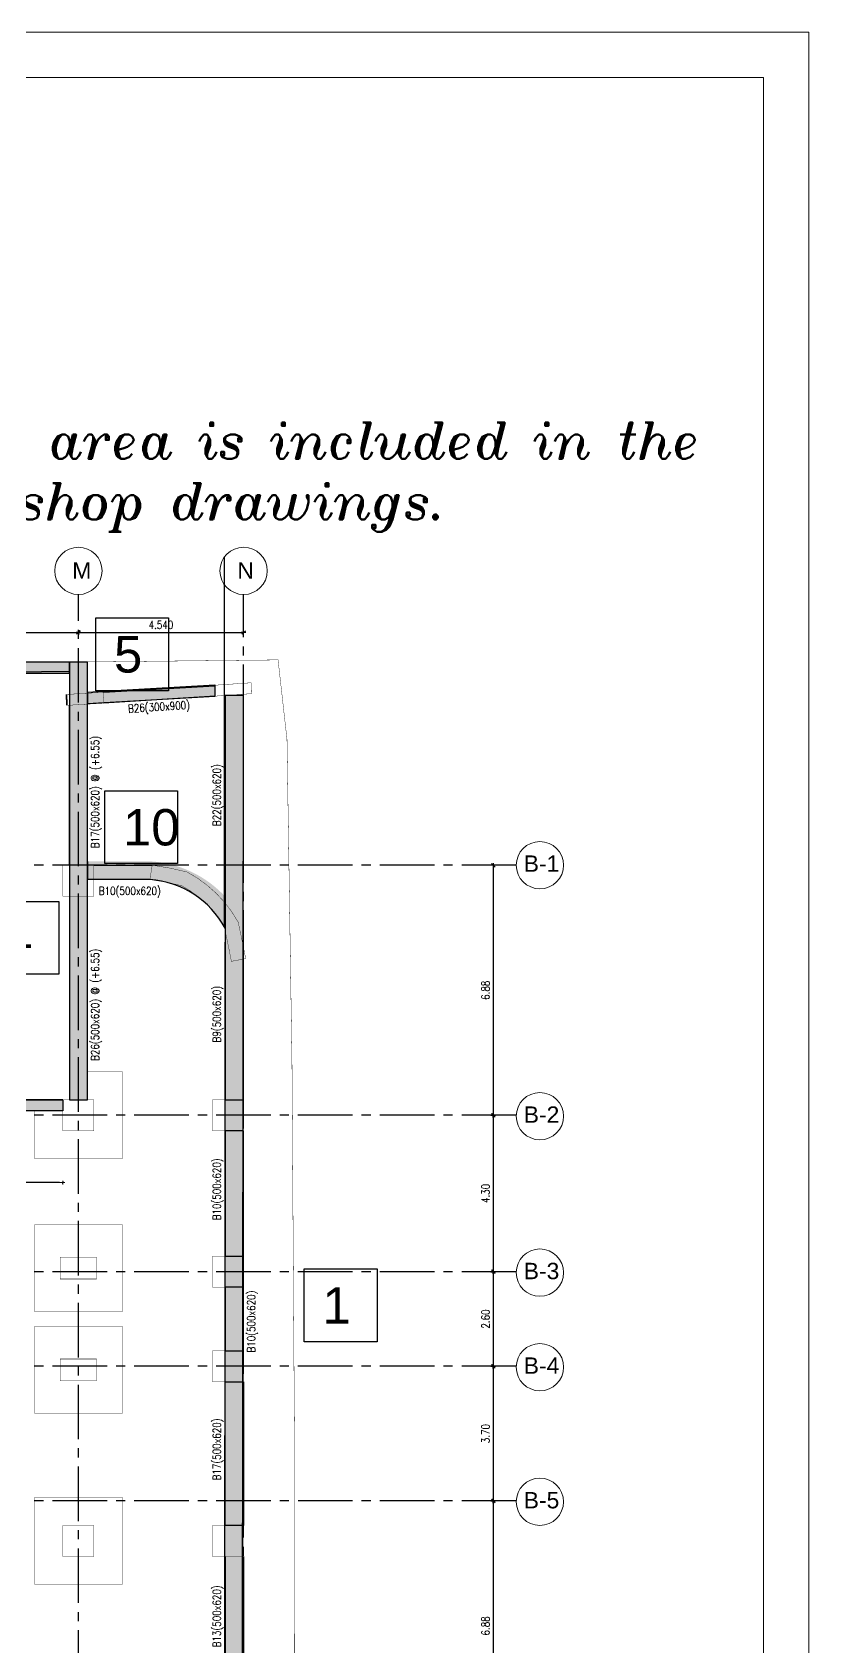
# Model space of a CAD drawing. Header units: inches. Extents: x 16 to 269, y 163 to 682.
# Drawn here: x 121.61 to 142.96, y 582.18 to 626.57 of the extents above; entities that cross this region are included whole.
import ezdxf
from ezdxf import colors
from ezdxf.entities.mleader import LeaderData, LeaderLine
from ezdxf.math import Vec2, Vec3

# ---------------------------------------------------------------- set-up
doc = ezdxf.new("R2010")
doc.units = ezdxf.units.IN
doc.header["$MEASUREMENT"] = 0
doc.linetypes.add('CENTER2', pattern=[1.125, 0.75, -0.125, 0.125, -0.125])
doc.linetypes.add('Centre', pattern=[0.03175, 0.00635, -0.0047625, 0.015875, -0.0047625])
doc.layers.get('Defpoints').update_dxf_attribs({"lineweight": 5})
for name, color, linetype in [('A-ANNO-DIMS', 7, 'Continuous'), ('CDEC-AXES', 8, 'Continuous'), ('CDEC-COLUMNS', 4, 'Continuous'), ('CDEC-SLAB-EDGES', 7, 'Continuous'), ('CDEC-TEXT-25-SCALE', 70, 'Continuous')]:
    doc.layers.add(name, color=color, linetype=linetype)
for name, color, linetype, lineweight in [('Dim', 7, 'Continuous', 5), ('Grid', 8, 'Centre', 5), ('Sheet_Borders', 7, 'Continuous', 5)]:
    doc.layers.add(name, color=color, linetype=linetype, lineweight=lineweight)
doc.styles.add('Arial_2', font='arial.ttf', dxfattribs={"height": 0.2999999999999997})
doc.styles.add('CDEC-22-100', font='romans.shx', dxfattribs={"width": 0.8, "height": 0.22})
doc.styles.get("Standard").update_dxf_attribs({"font": 'arial.ttf'})
doc.styles.add('XREF-AXIS$0$X-OPTA', font='x-opta1d.shx')
doc.styles.add('XREF-FRAME$0$XREF-TITLEBLOCK$0$HG', font='ITALICT.shx')
doc.dimstyles.new('CDEC-100', dxfattribs={"dimtxt": 0.22, "dimasz": 0.2, "dimexe": 0.1, "dimexo": 0.3, "dimgap": 0.1, "dimtad": 1, "dimdec": 0, "dimzin": 0, "dimdsep": 46, "dimtxsty": 'CDEC-22-100', "dimblk1": 'TICK', "dimblk2": 'TICK', "dimsah": 1, "dimcen": 0, "dimdle": 6.25, "dimclrd": 8, "dimclre": 8, "dimclrt": 70, "dimadec": 3, "dimazin": 0, "dimtfac": 1, "dimtdec": 0, "dimtix": 1, "dimtmove": 1, "dimatfit": 3, "dimldrblk": 'TICK', "dimfxl": 1, "dimtolj": 1, "dimtzin": 0, "dimarcsym": 0})
doc.dimstyles.new('XREF-AXIS$0$DIM100 FINAL..2010', dxfattribs={"dimtxt": 0.2, "dimasz": 0.1, "dimexe": 100, "dimexo": 100, "dimgap": 0.1, "dimtad": 1, "dimzin": 1, "dimdsep": 46, "dimtxsty": 'XREF-AXIS$0$X-OPTA', "dimblk": 'XREF-AXIS$0$TIK', "dimcen": 0.01, "dimse1": 1, "dimse2": 1, "dimclrd": 256, "dimclre": 1, "dimclrt": 3, "dimazin": 0, "dimtfac": 1, "dimtix": 1, "dimtmove": 1, "dimatfit": 3, "dimfxl": 10, "dimfxlon": 1, "dimarcsym": 0})

# ---------------------------------------------------------------- blocks, each defined once
blk = doc.blocks.new('TICK')
at = {"color": 8}
for p, q in [((6, 0), (-6.25, 0)), ((0, -6.25), (0, 6.25))]:
    blk.add_line(p, q, dxfattribs=at)
at = {"color": 7}
blk.add_line((-5, -5), (5, 5), dxfattribs=at)
blk = doc.blocks.new('*D92')
at = {"layer": 'A-ANNO-DIMS', "color": 8, "lineweight": -2, "transparency": 16777216}
blk.add_line((134.2861680530027, 603.658694197801), (134.2861680530027, 596.803694197801), dxfattribs=at)
at = {"layer": 'Defpoints', "color": 0, "transparency": 16777216}
for p in [(134.3488675845764, 603.668694197801), (134.2861680530027, 596.793694197801), (134.3488675845764, 596.793694197801)]:
    blk.add_point(p, dxfattribs=at)
at = {"layer": 'A-ANNO-DIMS', "color": 8, "lineweight": -2, "transparency": 16777216, "xscale": 0.01, "yscale": 0.01, "zscale": 0.01}
for p, rotation in [((134.2861680530027, 603.668694197801), 90), ((134.2861680530027, 596.793694197801), 270)]:
    blk.add_blockref('TICK', p, dxfattribs=dict(at, rotation=rotation))
at = {"layer": 'A-ANNO-DIMS', "color": 70, "transparency": 16777216, "insert": (134.0761680530028, 600.2311941978008), "char_height": 0.22, "attachment_point": 5, "rotation": 90, "style": 'CDEC-22-100'}
blk.add_mtext('\\A1;6.88', dxfattribs=at)
blk = doc.blocks.new('*D93')
at = {"layer": 'A-ANNO-DIMS', "color": 8, "lineweight": -2, "transparency": 16777216}
blk.add_line((134.2861680530022, 596.783694197801), (134.2861680530022, 592.503694197801), dxfattribs=at)
at = {"layer": 'Defpoints', "color": 0, "transparency": 16777216}
for p in [(134.3488675845764, 596.793694197801), (134.2861680530022, 592.493694197801), (135.2374188924326, 592.493694197801)]:
    blk.add_point(p, dxfattribs=at)
at = {"layer": 'A-ANNO-DIMS', "color": 8, "lineweight": -2, "transparency": 16777216, "xscale": 0.01, "yscale": 0.01, "zscale": 0.01}
for p, rotation in [((134.2861680530022, 596.793694197801), 90), ((134.2861680530022, 592.493694197801), 270)]:
    blk.add_blockref('TICK', p, dxfattribs=dict(at, rotation=rotation))
at = {"layer": 'A-ANNO-DIMS', "color": 70, "transparency": 16777216, "insert": (134.0761680530023, 594.6436941978009), "char_height": 0.22, "attachment_point": 5, "rotation": 90, "style": 'CDEC-22-100'}
blk.add_mtext('\\A1;4.30', dxfattribs=at)
blk = doc.blocks.new('*D94')
at = {"layer": 'A-ANNO-DIMS', "color": 8, "lineweight": -2, "transparency": 16777216}
blk.add_line((134.2861680530027, 592.483694197801), (134.2861680530027, 589.9036941978011), dxfattribs=at)
at = {"layer": 'Defpoints', "color": 0, "transparency": 16777216}
for p in [(135.2374188924326, 592.493694197801), (134.2861680530027, 589.8936941978011), (135.0952927088468, 589.8936941978011)]:
    blk.add_point(p, dxfattribs=at)
at = {"layer": 'A-ANNO-DIMS', "color": 8, "lineweight": -2, "transparency": 16777216, "xscale": 0.01, "yscale": 0.01, "zscale": 0.01}
for p, rotation in [((134.2861680530027, 592.493694197801), 90), ((134.2861680530027, 589.8936941978011), 270)]:
    blk.add_blockref('TICK', p, dxfattribs=dict(at, rotation=rotation))
at = {"layer": 'A-ANNO-DIMS', "color": 70, "transparency": 16777216, "insert": (134.0761680530028, 591.1936941978009), "char_height": 0.22, "attachment_point": 5, "rotation": 90, "style": 'CDEC-22-100'}
blk.add_mtext('\\A1;2.60', dxfattribs=at)
blk = doc.blocks.new('*D95')
at = {"layer": 'A-ANNO-DIMS', "color": 8, "lineweight": -2, "transparency": 16777216}
blk.add_line((134.2861680530031, 589.8836941978011), (134.2861680530031, 586.2036941978008), dxfattribs=at)
at = {"layer": 'Defpoints', "color": 0, "transparency": 16777216}
for p in [(135.0952927088468, 589.8936941978011), (134.2861680530031, 586.1936941978008), (135.0667736159577, 586.1936941978008)]:
    blk.add_point(p, dxfattribs=at)
at = {"layer": 'A-ANNO-DIMS', "color": 8, "lineweight": -2, "transparency": 16777216, "xscale": 0.01, "yscale": 0.01, "zscale": 0.01}
for p, rotation in [((134.2861680530031, 589.8936941978011), 90), ((134.2861680530031, 586.1936941978008), 270)]:
    blk.add_blockref('TICK', p, dxfattribs=dict(at, rotation=rotation))
at = {"layer": 'A-ANNO-DIMS', "color": 70, "transparency": 16777216, "insert": (134.0761680530032, 588.0436941978008), "char_height": 0.22, "attachment_point": 5, "rotation": 90, "style": 'CDEC-22-100'}
blk.add_mtext('\\A1;3.70', dxfattribs=at)
blk = doc.blocks.new('*D96')
at = {"layer": 'A-ANNO-DIMS', "color": 8, "lineweight": -2, "transparency": 16777216}
blk.add_line((134.2861680530036, 586.1836941978008), (134.2861680530036, 579.328694197801), dxfattribs=at)
at = {"layer": 'Defpoints', "color": 0, "transparency": 16777216}
for p in [(135.0667736159577, 586.1936941978008), (134.2861680530036, 579.318694197801), (135.0081673856879, 579.318694197801)]:
    blk.add_point(p, dxfattribs=at)
at = {"layer": 'A-ANNO-DIMS', "color": 8, "lineweight": -2, "transparency": 16777216, "xscale": 0.01, "yscale": 0.01, "zscale": 0.01}
for p, rotation in [((134.2861680530036, 586.1936941978008), 90), ((134.2861680530036, 579.318694197801), 270)]:
    blk.add_blockref('TICK', p, dxfattribs=dict(at, rotation=rotation))
at = {"layer": 'A-ANNO-DIMS', "color": 70, "transparency": 16777216, "insert": (134.0761680530037, 582.7561941978008), "char_height": 0.22, "attachment_point": 5, "rotation": 90, "style": 'CDEC-22-100'}
blk.add_mtext('\\A1;6.88', dxfattribs=at)
blk = doc.blocks.new('*D101')
at = {"layer": 'A-ANNO-DIMS', "color": 8, "lineweight": -2, "transparency": 16777216}
blk.add_line((116.8825004667188, 610.0677498947125), (122.8720929975637, 610.0677498947125), dxfattribs=at)
at = {"layer": 'Defpoints', "color": 0, "transparency": 16777216}
for p in [(122.8820929975637, 610.6987498776184), (116.8725004667188, 610.0677498947125), (122.8820929975637, 610.0677498947125)]:
    blk.add_point(p, dxfattribs=at)
at = {"layer": 'A-ANNO-DIMS', "color": 8, "lineweight": -2, "transparency": 16777216, "xscale": 0.01, "yscale": 0.01, "zscale": 0.01, "rotation": 180}
blk.add_blockref('TICK', (116.8725004667188, 610.0677498947125), dxfattribs=at)
at = {"layer": 'A-ANNO-DIMS', "color": 8, "lineweight": -2, "transparency": 16777216, "xscale": 0.01, "yscale": 0.01, "zscale": 0.01}
blk.add_blockref('TICK', (122.8820929975637, 610.0677498947125), dxfattribs=at)
at = {"layer": 'A-ANNO-DIMS', "color": 70, "transparency": 16777216, "insert": (119.8772967321412, 610.2777498947125), "char_height": 0.22, "attachment_point": 5, "style": 'CDEC-22-100'}
blk.add_mtext('\\A1;6.01', dxfattribs=at)
blk = doc.blocks.new('*D102')
at = {"layer": 'A-ANNO-DIMS', "color": 8, "lineweight": -2, "transparency": 16777216}
blk.add_line((122.8920929975637, 610.0661841302806), (127.4120929975639, 610.0661841302806), dxfattribs=at)
at = {"layer": 'Defpoints', "color": 0, "transparency": 16777216}
for p in [(122.8820929975637, 610.6987498776184), (127.4220929975639, 610.0661841302806), (127.4220929975639, 610.0661841302806)]:
    blk.add_point(p, dxfattribs=at)
at = {"layer": 'A-ANNO-DIMS', "color": 8, "lineweight": -2, "transparency": 16777216, "xscale": 0.01, "yscale": 0.01, "zscale": 0.01, "rotation": 180}
blk.add_blockref('TICK', (122.8820929975637, 610.0661841302806), dxfattribs=at)
at = {"layer": 'A-ANNO-DIMS', "color": 8, "lineweight": -2, "transparency": 16777216, "xscale": 0.01, "yscale": 0.01, "zscale": 0.01}
blk.add_blockref('TICK', (127.4220929975639, 610.0661841302806), dxfattribs=at)
at = {"layer": 'A-ANNO-DIMS', "color": 70, "transparency": 16777216, "insert": (125.1520929975638, 610.2761841302806), "char_height": 0.22, "attachment_point": 5, "style": 'CDEC-22-100'}
blk.add_mtext('\\A1;4.540', dxfattribs=at)
blk = doc.blocks.new('XREF-AXIS$0$TIK')
for p, q in [((-1, 0), (0.4999999999995455, 0)), ((0, 0.4999999999999716), (0, -0.4999999999999716))]:
    blk.add_line(p, q)
at = {"const_width": 0.15}
blk.add_lwpolyline([(0.25, 0.25), (-0.25, -0.25)], dxfattribs=at)
blk = doc.blocks.new('*D120')
at = {"layer": 'Defpoints', "color": 0, "transparency": 16777216}
for p in [(117.1450697635885, 596.9186941977996), (122.4570929975637, 596.9186941977996), (117.1450697635885, 594.9449248573405)]:
    blk.add_point(p, dxfattribs=at)
at = {"layer": 'Dim', "lineweight": -2, "transparency": 16777216}
blk.add_line((122.3570929975637, 594.9449248573405), (117.2450697635885, 594.9449248573405), dxfattribs=at)
at = {"layer": 'Dim', "lineweight": -2, "transparency": 16777216, "xscale": 0.1, "yscale": 0.1, "zscale": 0.1, "rotation": 180}
blk.add_blockref('XREF-AXIS$0$TIK', (117.1450697635885, 594.9449248573405), dxfattribs=at)
at = {"layer": 'Dim', "lineweight": -2, "transparency": 16777216, "xscale": 0.1, "yscale": 0.1, "zscale": 0.1}
blk.add_blockref('XREF-AXIS$0$TIK', (122.4570929975637, 594.9449248573405), dxfattribs=at)
at = {"layer": 'Dim', "color": 3, "transparency": 16777216, "insert": (119.8010813805761, 595.1449248573406), "char_height": 0.2, "attachment_point": 5, "style": 'XREF-AXIS$0$X-OPTA'}
blk.add_mtext('5.31', dxfattribs=at)
blk = doc.blocks.new('sheet')
at = {"layer": 'Sheet_Borders', "linetype": 'Continuous', "lineweight": 0}
for p, q in [((-428.475308091889, 77.19161237279687), (-369.0753080918893, 77.19161237279687)), ((-428.475308091889, 77.19161237279678), (-369.0753080918893, 77.19161237279678)), ((-369.0753080918893, 77.19161237279695), (-369.0753080918893, 35.18732665851419)), ((-369.0753080918893, 77.19161237279687), (-369.0753080918893, 35.18732665851419)), ((-369.0753080918893, 77.19161237279687), (-369.0753080918893, 35.18732665851411)), ((-427.7681652347575, 76.48446951566041), (-369.7824509490299, 76.48446951566041)), ((-369.7824509490299, 76.48446951566041), (-427.7681652347575, 76.48446951566041)), ((-369.7824509490301, 76.48446951566041), (-369.7824509490301, 36.99334229980164))]:
    blk.add_line(p, q, dxfattribs=at)

msp = doc.modelspace()

# ---------------------------------------------------------------- hatches: boundary and pattern name
h = msp.add_hatch(color=6)
h.dxf.hatch_style = 1
h.paths.add_polyline_path([(122.6320929975639, 609.2506260265545), (116.8721392886649, 609.2506260265545), (116.8721392886649, 608.9481349524522), (122.6320929975639, 608.9481349524522)])
h = msp.add_hatch(color=8)
h.dxf.hatch_style = 1
h.paths.add_polyline_path([(122.6320929975639, 597.2186941977998), (123.1320929975639, 597.2186941977998), (123.1320929975639, 609.253336058608), (122.6320929975639, 609.253336058608)])
h = msp.add_hatch(color=5)
h.dxf.hatch_style = 1
h.paths.add_polyline_path([(123.1320929975639, 608.1179359678549), (123.5885264181687, 608.1406064084713), (126.6385195037761, 608.3165126599829), (126.6385195037761, 608.6170111946872), (123.573962288954, 608.4402649670494), (123.1320929975639, 608.4177135088134)])
h = msp.add_hatch(color=3)
h.dxf.hatch_style = 1
h.paths.add_polyline_path([(126.9196622944335, 608.3355413751758), (126.8960381597252, 581.0290944669343), (126.9815773047374, 579.3186941978008), (127.2288851783631, 574.3736429756286), (127.7282610691807, 574.3986173559028), (127.4809531955551, 579.3436685780737), (127.3960489698619, 581.0413733009261), (127.4196621073132, 608.3351088010304)])
h = msp.add_hatch(color=256)
h.dxf.hatch_style = 1
edge = h.paths.add_edge_path()
edge.add_line((126.9279778802748, 602.7936255494224), (126.9272368130999, 601.937047659362))
edge.add_arc((124.6853981335976, 600.7370751624364), 2.542788756127841, 28.15847955259524, 86.08267270305608)
edge.add_line((124.8591138473301, 603.273923110007), (123.1452031642032, 603.273923110007))
edge.add_line((123.1452031642032, 603.273923110007), (123.1452031642032, 603.773923110007))
edge.add_line((123.1452031642032, 603.773923110007), (124.8754453849711, 603.773923110007))
edge.add_arc((124.6853981335974, 600.7370751624355), 3.042788756128773, 42.522277341776885, 86.41907526134759, ccw=False)
at = {"true_color": 0x136734}
h = msp.add_hatch(color=116, dxfattribs=at)
h.dxf.hatch_style = 1
h.paths.add_polyline_path([(117.1450697635885, 597.2186941977998), (122.4570929975637, 597.2186941977998), (122.4570929975637, 596.9186941977996), (117.1450697635885, 596.9186941977996)])

# ---------------------------------------------------------------- linework, layer by layer
at = {"color": 5}
for p, q in [((126.8960381597215, 601.9582939286724), (126.8960381597217, 612.142861135445)), ((122.5671130652268, 608.0660529414529), (122.5563417933636, 608.3658595119321)), ((123.1320929975639, 603.7739231100079), (123.1320929975639, 603.2739231100079)), ((123.1320929975639, 603.6829162994688), (123.1320929975639, 603.2739231100079)), ((126.9148677136355, 602.7936255494233), (126.9141266464606, 601.9370476593629)), ((126.9141266464606, 601.9370476593629), (126.9196622944335, 602.6245495721714))]:
    msp.add_line(p, q, dxfattribs=at)
at = {"color": 0}
for p, q in [((123.5669892698341, 608.4217478135633), (126.6315464846562, 608.5984940412011)), ((126.9196622944335, 608.3355413751758), (126.8960381597252, 581.0290944669343))]:
    msp.add_line(p, q, dxfattribs=at)
at = {"color": 5}
for points in [[(122.6320929975639, 609.2506260265545), (116.8721392886649, 609.2506260265545), (116.8721392886649, 608.9481349524522), (122.6320929975639, 608.9481349524522)], [(117.1450697635885, 597.2186941977998), (122.4570929975637, 597.2186941977998), (122.4570929975637, 596.9186941977996), (117.1450697635885, 596.9186941977996)]]:
    msp.add_lwpolyline(points, close=True, dxfattribs=at)
at = {"color": 0}
for points in [[(122.6320929975639, 597.2186941977998), (123.1320929975639, 597.2186941977998), (123.1320929975639, 609.253336058608), (122.6320929975639, 609.253336058608)], [(123.1320929975639, 608.1179359678549), (123.5885264181687, 608.1406064084713), (126.6385195037761, 608.3165126599829), (126.6385195037761, 608.6170111946872), (123.573962288954, 608.4402649670494), (123.1320929975639, 608.4177135088134)], [(126.9196622944335, 608.3355413751758), (126.8960381597252, 581.0290944669343), (126.9815773047374, 579.3186941978008), (127.2288851783631, 574.3736429756286), (127.7282610691807, 574.3986173559028), (127.4809531955551, 579.3436685780737), (127.3960489698619, 581.0413733009261), (127.4196621073132, 608.3351088010304)]]:
    msp.add_lwpolyline(points, close=True, dxfattribs=at)
at = {"color": 5}
msp.add_lwpolyline([(126.9141266464606, 601.9370476593629, 0.2582647218545231), (124.8460036806908, 603.2739231100079), (123.1320929975639, 603.2739231100079)], format="xyb", dxfattribs=at)
at = {"layer": 'CDEC-AXES', "color": 251, "linetype": 'CENTER2', "ltscale": 2}
for p, q in [((122.8820929975637, 572.1385074536654), (122.8820929975639, 611.1110675949251)), ((127.4220929975639, 571.6846017856176), (127.4220929975639, 611.1110675949251)), ((134.9179368893172, 603.6686941978007), (97.51588470189955, 603.6686941978007)), ((134.9179368893172, 596.7936941978007), (97.51588470189955, 596.7936941978007)), ((134.9179368893172, 592.4936941978008), (97.51588470189955, 592.4936941978008)), ((134.9179368893172, 589.8936941978009), (97.51588470189932, 589.8936941978009)), ((134.9183443584723, 586.1936941978006), (97.51588470189932, 586.1936941978006))]:
    msp.add_line(p, q, dxfattribs=at)
at = {"layer": 'CDEC-COLUMNS', "const_width": 0.01}
for points in [[(127.6297374474419, 608.6840119930869), (126.6311031757426, 608.6164209761037), (126.6385195037727, 608.3165126599827), (127.637153775472, 608.3841036769659)], [(123.5669892698341, 608.4217478135633), (122.5686482952422, 608.3641691851396), (122.5859218837693, 608.064666892762), (123.5842628583612, 608.122245521186)], [(123.3070929975641, 602.8186941978001), (122.4570929975637, 602.8186941978001), (122.4570929975637, 603.6686941978), (123.3070929975641, 603.6686941978)], [(123.3070929975641, 596.3686941977999), (122.4570929975637, 596.3686941977999), (122.4570929975637, 597.2186941977998), (123.3070929975641, 597.2186941977998)], [(127.4196622944335, 596.3686941978001), (126.5696622944336, 596.3686941978001), (126.5696622944336, 597.2186941978), (127.4196622944335, 597.2186941978)], [(122.3820929975639, 592.2936941978), (123.3820929975639, 592.2936941978), (123.3820929975639, 592.8936941978), (122.3820929975639, 592.8936941978)], [(127.4196622944335, 592.0686941978001), (126.5696622944336, 592.0686941978001), (126.5696622944336, 592.9186941978), (127.4196622944335, 592.9186941978)], [(127.4196622944335, 589.4686941978002), (126.5696622944336, 589.4686941978002), (126.5696622944336, 590.3186941978001), (127.4196622944335, 590.3186941978001)], [(122.3820929975639, 589.4945399258106), (123.3820929975639, 589.4945399258106), (123.3820929975639, 590.0945399258107), (122.3820929975639, 590.0945399258107)], [(123.3070929975636, 584.6686941977996), (122.4570929975637, 584.6686941977996), (122.4570929975637, 585.5186941977995), (123.3070929975636, 585.5186941977995)], [(127.4200697635882, 584.6686941978003), (126.5700697635883, 584.6686941978003), (126.5700697635883, 585.5186941978002), (127.4200697635882, 585.5186941978002)]]:
    msp.add_lwpolyline(points, close=True, dxfattribs=at)
msp.add_lwpolyline([(124.8460036806908, 603.2739231100079), (125.3440406264843, 603.192594579014), (125.724823765125, 603.1045640638579, -0.1375320053503772), (126.8960381597215, 601.9582939286724, -0.005858345048204374), (127.0868664687999, 601.0255069876368), (127.4796622944335, 601.1010810530613, 0.00622718403530313), (127.2740850043363, 602.1022010256377, 0.1465097730440873), (125.8669751456558, 603.4822510793442), (125.4214042388137, 603.5852594126645), (124.9104690841512, 603.6686941978)], format="xyb", close=True, dxfattribs=at)
at = {"layer": 'CDEC-SLAB-EDGES'}
for p, q in [((126.6311031757426, 608.6164209761037), (123.5664270436433, 608.4221050958386)), ((122.6320929975639, 603.6686941978), (122.6320929975639, 608.0673297799647)), ((123.1320929975639, 603.6686941978), (123.1320929975639, 608.0961669357507)), ((126.6385195037724, 608.3165126599827), (123.5738433716731, 608.1221967797176)), ((123.3070929975639, 603.6686941978), (124.910469084148, 603.6686941978007)), ((122.6320929975639, 602.8186941978001), (122.6320929975639, 597.2186941977998)), ((123.1320929975639, 597.2186941977998), (123.1320929975639, 602.8186941978001)), ((122.457092997564, 597.2186941977998), (117.1450697635885, 597.2186941977998)), ((122.457092997564, 596.9186941977996), (117.1450697635885, 596.9186941977996)), ((126.9200697635884, 584.6686941978003), (126.9200697635884, 581.1406902169215)), ((127.4200697635884, 584.6686941978003), (127.4200697635884, 581.8977729680139))]:
    msp.add_line(p, q, dxfattribs=at)
at = {"layer": 'CDEC-SLAB-EDGES', "const_width": 0.01}
for points in [[(97.5468892629861, 598.0186941978), (97.54845550063425, 609.2534600456063), (101.8814817938299, 609.2410545101873), (106.7770957135338, 609.2270382758581), (110.3808620838013, 609.216720625255), (117.5981467714249, 609.1960574040411), (128.370409956229, 609.3128301181187), (128.6153700340577, 607.1281551859859), (128.7522606018302, 598.2752375328134), (128.8207529495951, 587.9393675260312), (128.835753928976, 572.9818107408403), (119.9971573651056, 573.7754925272984), (110.4083010496882, 574.8424787325762), (104.2570946224963, 575.204417246742), (101.8328981415105, 575.6673550631181), (97.42967219566304, 576.0375668283659), (97.60882260549698, 577.716962946341), (97.57060652026263, 577.7210396740027), (97.5458847018993, 581.8686941978001)], [(121.6820929975639, 596.9186941977996), (121.6820929975639, 595.5936941977998), (124.082092997564, 595.5936941977998), (124.082092997564, 597.9936941977999), (123.1320929975639, 597.9936941977999)]]:
    msp.add_lwpolyline(points, dxfattribs=at)
at = {"layer": 'CDEC-SLAB-EDGES'}
for points in [[(116.8721392886649, 608.9481349524522), (118.0020021746089, 608.9449001338517), (122.6320929975639, 608.9993520024109)], [(126.9196622944335, 608.3355413751758), (126.9196622944335, 602.6245495721716)], [(126.9196622944335, 601.8486031233374), (126.9196622944335, 597.2186941978), (127.4196622944335, 597.2186941978), (127.4196622944335, 601.0895370303667)]]:
    msp.add_lwpolyline(points, dxfattribs=at)
for points in [[(127.4196622944335, 592.9186941978), (127.4196622944335, 596.3686941978001), (126.9196622944335, 596.3686941978001), (126.9196622944335, 592.9186941978)], [(127.4196622944335, 590.3186941978001), (127.4196622944335, 592.0686941978001), (126.9196622944335, 592.0686941978001), (126.9196622944335, 590.3186941978001)], [(127.4196622944335, 589.4686941978002), (127.4200697635884, 585.5186941978002), (126.9200697635884, 585.5186941978002), (126.9200697635884, 589.4686941978002)]]:
    msp.add_lwpolyline(points, close=True, dxfattribs=at)
at = {"layer": 'CDEC-SLAB-EDGES', "const_width": 0.01}
for points in [[(124.0820929975637, 593.7936941978), (121.6820929975639, 593.7936941978), (121.6820929975639, 591.3936941978), (124.0820929975637, 591.3936941978)], [(124.0820929975637, 590.9945399258106), (121.6820929975639, 590.9945399258106), (121.6820929975639, 588.5945399258107), (124.0820929975637, 588.5945399258107)], [(124.0820929975637, 586.2936941977996), (121.6820929975639, 586.2936941977996), (121.6820929975639, 583.8936941977995), (124.0820929975637, 583.8936941977995)]]:
    msp.add_lwpolyline(points, close=True, dxfattribs=at)
at = {"layer": 'Grid', "linetype": 'Continuous'}
for centre in [(122.8820929975639, 611.761067594925), (127.4220929975639, 611.761067594925), (135.5679368893171, 603.6686941978007), (135.5679368893171, 596.7686941978009), (135.5679368893171, 592.4686941978009), (135.5679368893171, 589.868694197801), (135.5675294201622, 586.1686941978005)]:
    msp.add_circle(centre, 0.6500000000000001, dxfattribs=at)

# ---------------------------------------------------------------- block references
at = {"xscale": 1.75637410157363, "yscale": 1.75637410157363, "zscale": 1.75637410157363}
msp.add_blockref('sheet', (791.1928065045255, 490.9886265164697), dxfattribs=at)

# ---------------------------------------------------------------- texts
at = {"color": 5, "insert": (123.860057881964, 609.9651434279594), "char_height": 1, "attachment_point": 1, "bg_fill": 16, "box_fill_scale": 1.5, "bg_fill_color": 256, "bg_fill_transparency": 0}
msp.add_mtext_dynamic_manual_height_columns('5', width=1, gutter_width=12.5, heights=[0], dxfattribs=at)
at = {"color": 7, "insert": (124.1082307703956, 605.2115511387781), "char_height": 1, "attachment_point": 1, "bg_fill": 16, "box_fill_scale": 1.5, "bg_fill_color": 256, "bg_fill_transparency": 0}
msp.add_mtext_dynamic_manual_height_columns('10', width=1, gutter_width=12.5, heights=[0], dxfattribs=at)
at = {"color": 8, "insert": (120.8407364936475, 602.1705338607387), "char_height": 1, "attachment_point": 1, "bg_fill": 16, "box_fill_scale": 1.5, "bg_fill_color": 256, "bg_fill_transparency": 0}
msp.add_mtext_dynamic_manual_height_columns('4', width=1, gutter_width=12.5, heights=[0], dxfattribs=at)
at = {"color": 3, "insert": (129.5920479852578, 592.0683752037546), "char_height": 1, "attachment_point": 1, "bg_fill": 16, "box_fill_scale": 1.5, "bg_fill_color": 256, "bg_fill_transparency": 0}
msp.add_mtext_dynamic_manual_height_columns('1', width=1, gutter_width=12.5, heights=[0], dxfattribs=at)
at = {"layer": 'CDEC-TEXT-25-SCALE', "style": 'CDEC-22-100', "width": 0.8}
for s, rotation, p in [('B26(300x900)', 3.627979946706446, (124.2530167690741, 607.8596671292491)), ('B17(500x620) @ (+6.55)', 89.9999958987182, (123.4477457651213, 604.138054369284)), ('B22(500x620)', 89.9999958987182, (126.7941264359754, 604.7428858156252)), ('B10(500x620)', 359.9999958987182, (123.4431924531557, 602.8526562110194)), ('B26(500x620) @ (+6.55)', 89.9999958987182, (123.4477457651213, 598.2887365782015)), ('B9(500x620)', 89.9999958987182, (126.7941264359754, 598.7964890025203)), ('B10(500x620)', 89.9999958987182, (126.7941264359754, 593.9065345397516)), ('B10(500x620)', 89.9999958987182, (127.7417419202264, 590.2713182065668)), ('B17(500x620)', 89.9999958987182, (126.7945339051303, 586.7565345397516)), ('B13(500x620)', 89.9999958987182, (126.7945339051303, 582.1675325493122))]:
    msp.add_text(s, height=0.22, rotation=rotation, dxfattribs=at).set_placement(p)
at = {"layer": 'Grid', "char_height": 0.4499999999999994, "attachment_point": 1, "style": 'Arial_2'}
for s, insert, width in [('M', (122.7120099055908, 611.9936339103508), 0.5531643749999994), ('N', (127.252009905591, 611.9936339103508), 0.5531643749999994), ('B-1', (135.1243906692942, 603.9380337892137), 0.5531643749999994), ('B-2', (135.1243906692942, 597.0380337892138), 0.5134652482797201), ('B-3', (135.1243906692942, 592.7380337892139), 0.5134652482797201), ('B-4', (135.1243906692942, 590.138033789214), 0.5134652482797201), ('B-5', (135.1239832001393, 586.4380337892135), 0.5134652482797201)]:
    msp.add_mtext(s, dxfattribs=dict(at, insert=insert, width=width))

# ---------------------------------------------------------------- dimensions: what is measured, and where the dimension line sits
at = {"layer": 'A-ANNO-DIMS'}
for base, p1, p2, override, picture, middle in [((122.8820929975637, 610.0677498947125), (116.8725004667188, 610.0677498947125), (122.8820929975637, 610.6987498776184), {"dimasz": 0.01, "dimexe": 0.01, "dimexo": 0.01, "dimdec": 2, "dimse1": 1, "dimse2": 1}, '*D101', (119.8772967321412, 610.2777498947125)), ((127.4220929975639, 610.0661841302806), (122.8820929975637, 610.6987498776184), (127.4220929975639, 610.0661841302806), {"dimasz": 0.01, "dimexe": 0.01, "dimexo": 0.01, "dimdec": 3, "dimse1": 1, "dimse2": 1}, '*D102', (125.1520929975638, 610.2761841302806))]:
    dim = msp.add_linear_dim(base=base, p1=p1, p2=p2, dimstyle='CDEC-100', override=override, dxfattribs=at)
    dim.commit()
    dim.dimension.update_dxf_attribs({"geometry": picture, "text_midpoint": middle})
for base, p1, p2, picture, middle in [((134.2861680530027, 596.793694197801), (134.3488675845763, 603.6686941978007), (134.3488675845763, 596.7936941978007), '*D92', (134.0761680530028, 600.2311941978008)), ((134.2861680530022, 592.493694197801), (134.3488675845763, 596.7936941978007), (135.2374188924326, 592.4936941978008), '*D93', (134.0761680530023, 594.6436941978009)), ((134.2861680530027, 589.8936941978011), (135.2374188924326, 592.4936941978008), (135.0952927088468, 589.8936941978009), '*D94', (134.0761680530028, 591.1936941978009)), ((134.2861680530031, 586.1936941978008), (135.0952927088468, 589.8936941978009), (135.0667736159576, 586.1936941978006), '*D95', (134.0761680530032, 588.0436941978008)), ((134.2861680530036, 579.318694197801), (135.0667736159576, 586.1936941978006), (135.0081673856878, 579.3186941978008), '*D96', (134.0761680530037, 582.7561941978008))]:
    dim = msp.add_linear_dim(base=base, p1=p1, p2=p2, angle=90, dimstyle='CDEC-100', override={"dimasz": 0.01, "dimexe": 0.01, "dimexo": 0.01, "dimdec": 2, "dimse1": 1, "dimse2": 1}, dxfattribs=at)
    dim.commit()
    dim.dimension.update_dxf_attribs({"geometry": picture, "text_midpoint": middle})
at = {"layer": 'Dim', "color": 116, "true_color": 0x136734}
dim = msp.add_linear_dim(base=(117.1450697635885, 594.9449248573405), p1=(122.4570929975637, 596.9186941977996), p2=(117.1450697635885, 596.9186941977996), dimstyle='XREF-AXIS$0$DIM100 FINAL..2010', dxfattribs=at)
dim.commit()
dim.dimension.update_dxf_attribs({"geometry": '*D120', "text_midpoint": (119.8010813805761, 595.1449248573406)})

# ---------------------------------------------------------------- leaders
at = {"color": 14}
ml = msp.add_multileader_mtext('Standard', dxfattribs=at)
ml.set_content('The highlighted area is included in the ramp shop drawings.', color=14, style='XREF-FRAME$0$XREF-TITLEBLOCK$0$HG')
ml.set_leader_properties(color=14)
ml.build(insert=Vec2(0, 0))
ml.multileader.update_dxf_attribs({"dogleg_length": 0.36, "arrow_head_size": 1})
ctx = ml.context
ctx.base_point, ctx.char_height, ctx.arrow_head_size, ctx.landing_gap_size, ctx.plane_origin = Vec3(108.8515798114617, 615.1714605537945), 1, 1, 0.09, Vec3(104.8228358315756, 608.5356027060333)
ctx.text_align_type = 1
notes = []
notes.append((ctx, [(0, (1, 1, 0), (105.9130250168123, 615.1714605537945), (1, 0), 2.938554794649321, [(0, [(104.6399351820882, 609.6308846358381)], 0, [])])]))
ctx.mtext.insert, ctx.mtext.width, ctx.mtext.alignment, ctx.mtext.flow_direction = Vec3(124.7034845733664, 615.8381272204612), 33.15758917315571, 2, 5
for ctx, leaders in notes:
    for number, flags, end, landing, length, lines in leaders:
        leader = LeaderData()
        leader.index, (leader.has_last_leader_line, leader.has_dogleg_vector, leader.attachment_direction) = number, flags
        leader.last_leader_point, leader.dogleg_vector, leader.dogleg_length = Vec3(end), Vec3(landing), length
        for number, points, colour, breaks in lines:
            line = LeaderLine()
            line.index, line.vertices, line.color, line.breaks = number, Vec3.list(points), colors.encode_raw_color(colour), breaks
            leader.lines.append(line)
        ctx.leaders.append(leader)

doc.saveas('drawing.dxf')
